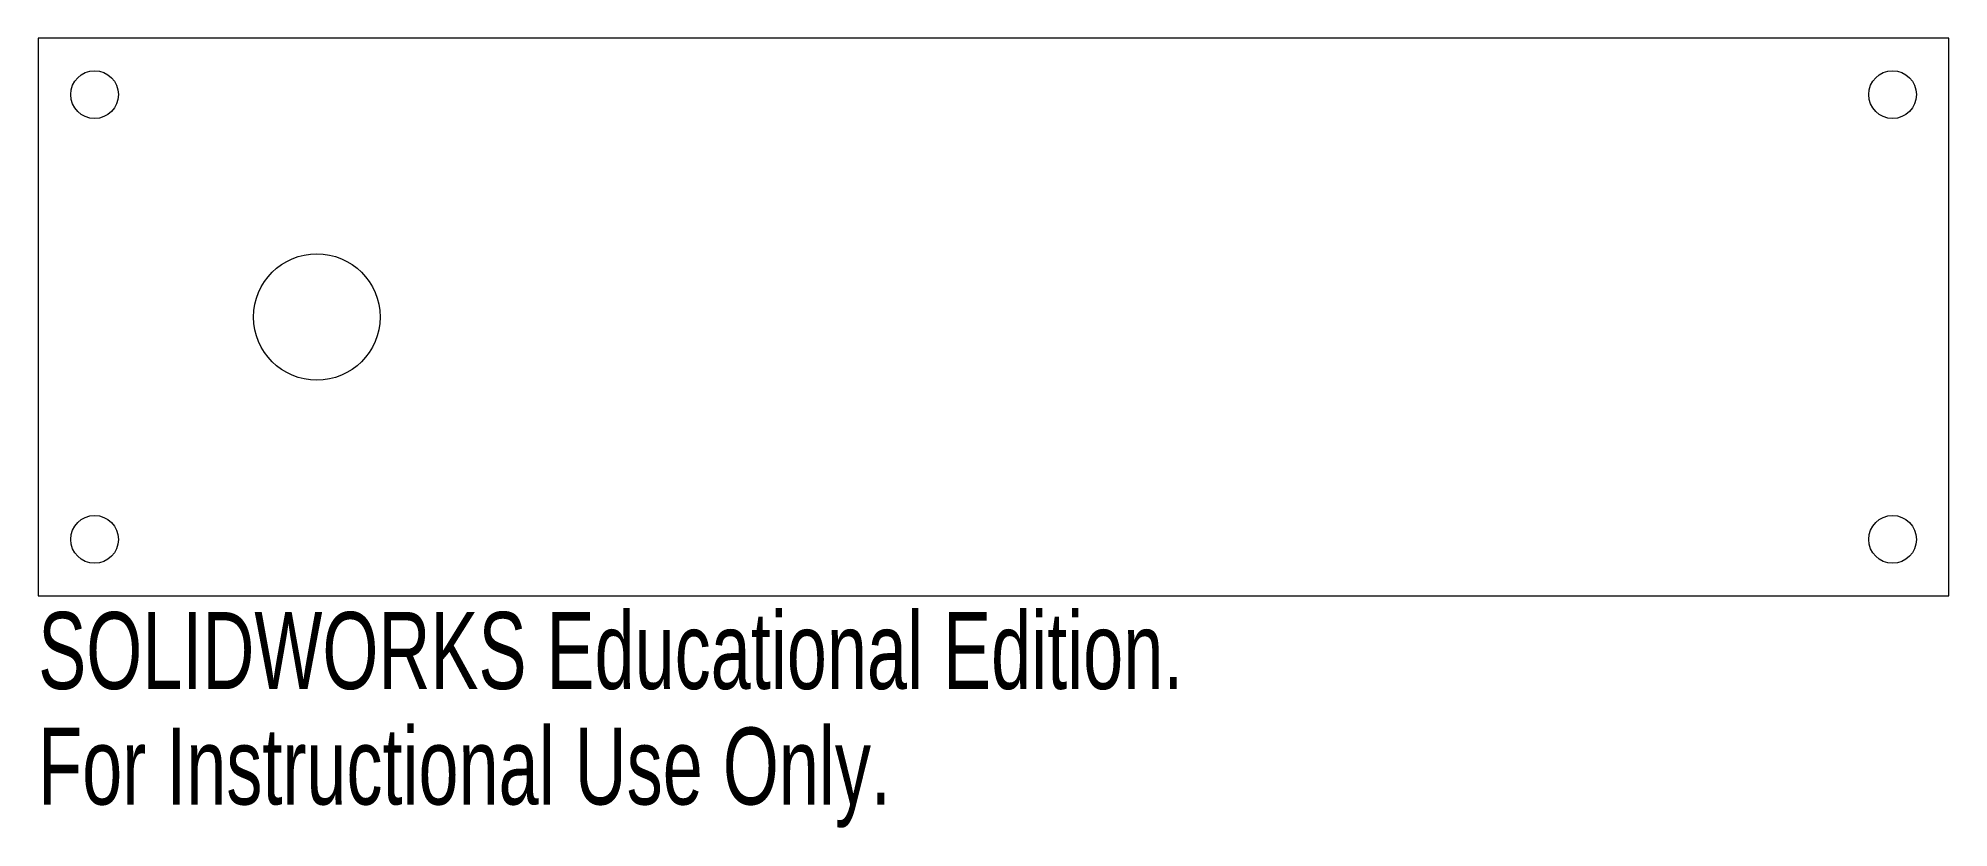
# Model space of a CAD drawing. Header units: millimetres. Extents: x -33 to 87, y -35 to 15.
import ezdxf

# ---------------------------------------------------------------- set-up
doc = ezdxf.new("R2010")
doc.units = ezdxf.units.MM
doc.styles.add('SLDTEXTSTYLE0', font='TXT', dxfattribs={"width": 0.7})

msp = doc.modelspace()

# ---------------------------------------------------------------- linework, layer by layer
at = {"color": 7, "linetype": 'Continuous', "lineweight": 15}
for p, q in [((86.59, 14.83), (-33.41, 14.83)), ((-33.41, 14.83), (-33.41, -20.17)), ((86.59, -20.17), (86.59, 14.83)), ((-33.41, -20.17), (86.59, -20.17))]:
    msp.add_line(p, q, dxfattribs=at)
for centre, radius in [((-29.87, 11.29), 1.5), ((83.06, 11.29), 1.5), ((-15.91, -2.67), 3.97), ((-29.87, -16.63), 1.5), ((83.06, -16.63), 1.5)]:
    msp.add_circle(centre, radius, dxfattribs=at)

# ---------------------------------------------------------------- texts
at = {"color": 7, "linetype": 'Continuous', "char_height": 4.8336, "attachment_point": 1, "style": 'SLDTEXTSTYLE0'}
for s, insert in [('SOLIDWORKS Educational Edition.', (-33.41, -21.19)), ('For Instructional Use Only.', (-33.41, -28.44))]:
    msp.add_mtext(s, dxfattribs=dict(at, insert=insert))

doc.saveas('drawing.dxf')
